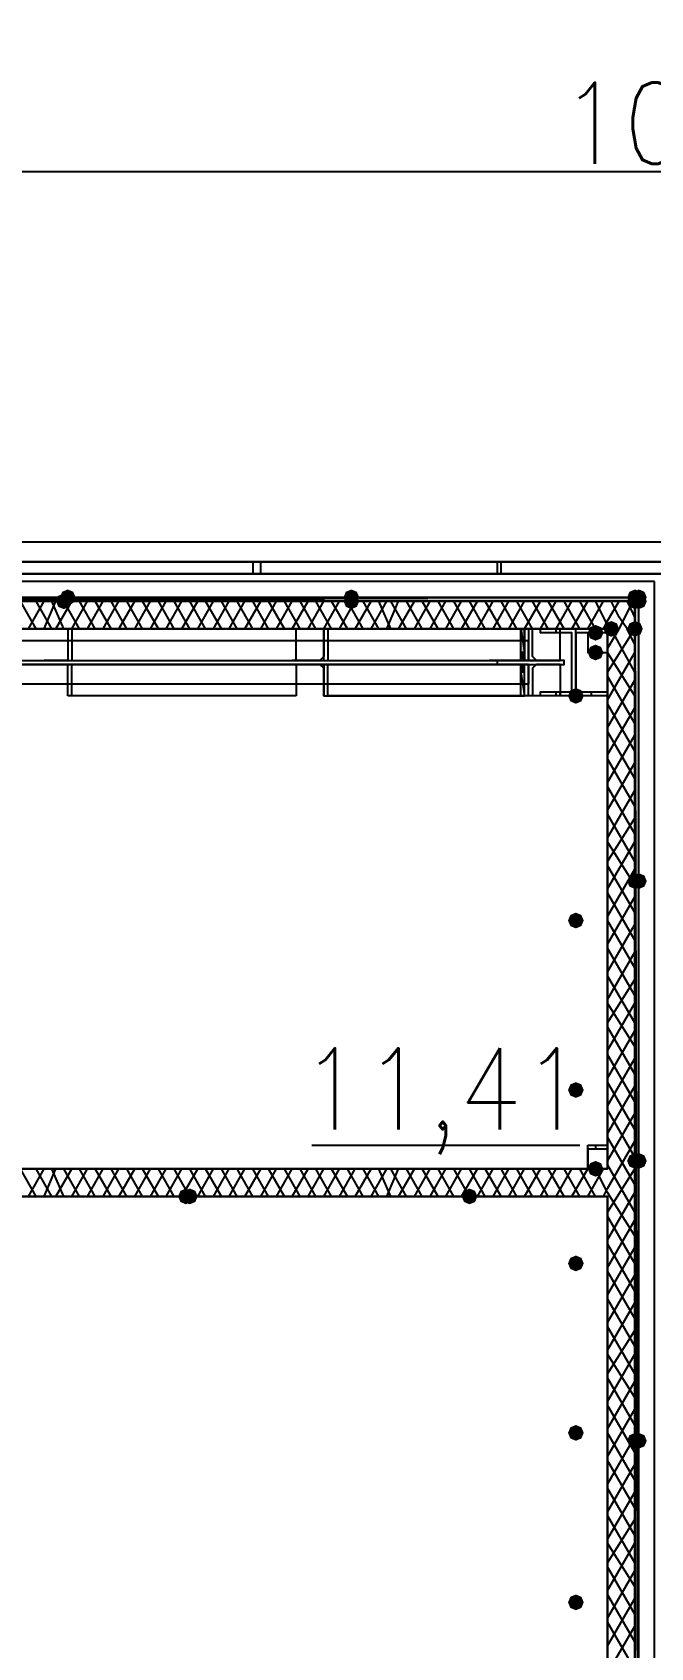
# Model space of a CAD drawing. Header units: millimetres. Extents: x 0 to 420, y 0 to 297.
# Drawn here: x 383.07 to 389.72, y 211.26 to 228.62 of the extents above; entities that cross this region are included whole.
import ezdxf

# ---------------------------------------------------------------- set-up
doc = ezdxf.new("R2010")
doc.units = ezdxf.units.MM
doc.layers.get('0').update_dxf_attribs({"linetype": 'CONTINUOUS'})
doc.styles.get("Standard").update_dxf_attribs({"font": 'STANDARD'})

msp = doc.modelspace()

# ---------------------------------------------------------------- hatches: boundary and pattern name
at = {"true_color": 0x0000fe}
for points in [[(383.54, 222.546333), (383.515129, 222.486537), (383.455333, 222.461667), (383.395538, 222.486537), (383.370667, 222.546333), (383.395537, 222.606129), (383.455333, 222.631), (383.515129, 222.606129)], [(386.588, 222.546333), (386.563129, 222.486537), (386.503333, 222.461667), (386.443537, 222.486537), (386.418667, 222.546333), (386.443537, 222.606129), (386.503333, 222.631), (386.563129, 222.606129)], [(389.636, 222.546333), (389.611129, 222.486537), (389.551333, 222.461667), (389.491537, 222.486537), (389.466667, 222.546333), (389.491537, 222.606129), (389.551333, 222.631), (389.611129, 222.606129)], [(389.678333, 222.546333), (389.653462, 222.486537), (389.593667, 222.461667), (389.533871, 222.486537), (389.509, 222.546333), (389.533871, 222.606129), (389.593667, 222.631), (389.653462, 222.606129)], [(389.678333, 222.546333), (389.653462, 222.486537), (389.593667, 222.461667), (389.533871, 222.486537), (389.509, 222.546333), (389.533871, 222.606129), (389.593667, 222.631), (389.653462, 222.606129)], [(389.678333, 222.546333), (389.653462, 222.486537), (389.593667, 222.461667), (389.533871, 222.486537), (389.509, 222.546333), (389.533871, 222.606129), (389.593667, 222.631), (389.653462, 222.606129)], [(383.497667, 222.504), (383.472796, 222.444204), (383.413, 222.419333), (383.353204, 222.444204), (383.328333, 222.504), (383.353204, 222.563796), (383.413, 222.588667), (383.472796, 222.563796)], [(386.588, 222.504), (386.563129, 222.444204), (386.503333, 222.419333), (386.443537, 222.444204), (386.418667, 222.504), (386.443537, 222.563796), (386.503333, 222.588667), (386.563129, 222.563796)], [(389.636, 222.504), (389.611129, 222.444204), (389.551333, 222.419333), (389.491537, 222.444204), (389.466667, 222.504), (389.491537, 222.563796), (389.551333, 222.588667), (389.611129, 222.563796)], [(389.636, 222.504), (389.611129, 222.444204), (389.551333, 222.419333), (389.491537, 222.444204), (389.466667, 222.504), (389.491537, 222.563796), (389.551333, 222.588667), (389.611129, 222.563796)], [(389.636, 222.504), (389.611129, 222.444204), (389.551333, 222.419333), (389.491537, 222.444204), (389.466667, 222.504), (389.491537, 222.563796), (389.551333, 222.588667), (389.611129, 222.563796)], [(389.678333, 222.504), (389.653462, 222.444204), (389.593667, 222.419333), (389.533871, 222.444204), (389.509, 222.504), (389.533871, 222.563796), (389.593667, 222.588667), (389.653462, 222.563796)], [(389.678333, 222.504), (389.653462, 222.444204), (389.593667, 222.419333), (389.533871, 222.444204), (389.509, 222.504), (389.533871, 222.563796), (389.593667, 222.588667), (389.653462, 222.563796)], [(389.678333, 222.504), (389.653462, 222.444204), (389.593667, 222.419333), (389.533871, 222.444204), (389.509, 222.504), (389.533871, 222.563796), (389.593667, 222.588667), (389.653462, 222.563796)], [(389.636, 219.498333), (389.611129, 219.438537), (389.551333, 219.413667), (389.491537, 219.438537), (389.466667, 219.498333), (389.491537, 219.558129), (389.551333, 219.583), (389.611129, 219.558129)], [(389.678333, 219.498333), (389.653462, 219.438537), (389.593667, 219.413667), (389.533871, 219.438537), (389.509, 219.498333), (389.533871, 219.558129), (389.593667, 219.583), (389.653462, 219.558129)], [(389.636, 216.492667), (389.611129, 216.432871), (389.551333, 216.408), (389.491537, 216.432871), (389.466667, 216.492667), (389.491537, 216.552462), (389.551333, 216.577333), (389.611129, 216.552463)], [(389.678333, 216.492667), (389.653462, 216.432871), (389.593667, 216.408), (389.533871, 216.432871), (389.509, 216.492667), (389.533871, 216.552462), (389.593667, 216.577333), (389.653462, 216.552463)], [(384.81, 216.111667), (384.785129, 216.051871), (384.725333, 216.027), (384.665538, 216.051871), (384.640667, 216.111667), (384.665537, 216.171462), (384.725333, 216.196333), (384.785129, 216.171463)], [(384.852333, 216.111667), (384.827462, 216.051871), (384.767667, 216.027), (384.707871, 216.051871), (384.683, 216.111667), (384.707871, 216.171462), (384.767667, 216.196333), (384.827462, 216.171463)], [(387.858, 216.111667), (387.833129, 216.051871), (387.773333, 216.027), (387.713538, 216.051871), (387.688667, 216.111667), (387.713537, 216.171462), (387.773333, 216.196333), (387.833129, 216.171463)], [(389.636, 213.487), (389.611129, 213.427204), (389.551333, 213.402333), (389.491537, 213.427204), (389.466667, 213.487), (389.491537, 213.546796), (389.551333, 213.571667), (389.611129, 213.546796)], [(389.678333, 213.487), (389.653462, 213.427204), (389.593667, 213.402333), (389.533871, 213.427204), (389.509, 213.487), (389.533871, 213.546796), (389.593667, 213.571667), (389.653462, 213.546796)]]:
    msp.add_hatch(color=0, dxfattribs=at).paths.add_polyline_path(points, flags=0)
at = {"true_color": 0x000007}
h = msp.add_hatch(color=0, dxfattribs=at)
h.paths.add_polyline_path([(389.551333, 222.546333), (377.317, 222.546333), (389.551333, 222.504)], flags=0)
h.paths.add_polyline_path([(377.317, 222.546333), (389.551333, 222.504), (377.317, 222.504)], flags=0)
h = msp.add_hatch(color=0, dxfattribs=at)
h.paths.add_polyline_path([(389.593667, 222.504), (389.551333, 222.504), (389.593667, 222.546333)], flags=0)
h.paths.add_polyline_path([(389.551333, 222.504), (389.593667, 222.546333), (389.551333, 222.546333)], flags=0)
h = msp.add_hatch(color=0, dxfattribs=at)
h.paths.add_polyline_path([(389.593667, 222.504), (389.551333, 222.504), (389.593667, 204.47)], flags=0)
h.paths.add_polyline_path([(389.551333, 222.504), (389.593667, 204.47), (389.551333, 204.47)], flags=0)
for points in [[(389.382, 222.207667), (389.357129, 222.147871), (389.297333, 222.123), (389.237538, 222.147871), (389.212667, 222.207667), (389.237537, 222.267462), (389.297333, 222.292333), (389.357129, 222.267463)], [(389.636, 222.207667), (389.611129, 222.147871), (389.551333, 222.123), (389.491537, 222.147871), (389.466667, 222.207667), (389.491537, 222.267462), (389.551333, 222.292333), (389.611129, 222.267463)], [(389.212667, 222.165333), (389.187796, 222.105537), (389.128, 222.080667), (389.068204, 222.105537), (389.043333, 222.165333), (389.068204, 222.225129), (389.128, 222.25), (389.187796, 222.225129)], [(389.212667, 221.953667), (389.187796, 221.893871), (389.128, 221.869), (389.068204, 221.893871), (389.043333, 221.953667), (389.068204, 222.013462), (389.128, 222.038333), (389.187796, 222.013463)], [(389.001, 221.488), (388.976129, 221.428204), (388.916333, 221.403333), (388.856537, 221.428204), (388.831667, 221.488), (388.856537, 221.547796), (388.916333, 221.572667), (388.976129, 221.547796)], [(389.001, 219.075), (388.976129, 219.015204), (388.916333, 218.990333), (388.856537, 219.015204), (388.831667, 219.075), (388.856537, 219.134796), (388.916333, 219.159667), (388.976129, 219.134796)], [(389.001, 217.254667), (388.976129, 217.194871), (388.916333, 217.17), (388.856537, 217.194871), (388.831667, 217.254667), (388.856537, 217.314462), (388.916333, 217.339333), (388.976129, 217.314463)], [(389.212667, 216.408), (389.187796, 216.348204), (389.128, 216.323333), (389.068204, 216.348204), (389.043333, 216.408), (389.068204, 216.467796), (389.128, 216.492667), (389.187796, 216.467796)], [(389.001, 215.392), (388.976129, 215.332204), (388.916333, 215.307333), (388.856537, 215.332204), (388.831667, 215.392), (388.856537, 215.451796), (388.916333, 215.476667), (388.976129, 215.451796)], [(389.001, 213.571667), (388.976129, 213.511871), (388.916333, 213.487), (388.856537, 213.511871), (388.831667, 213.571667), (388.856537, 213.631462), (388.916333, 213.656333), (388.976129, 213.631463)], [(389.001, 211.751333), (388.976129, 211.691537), (388.916333, 211.666667), (388.856537, 211.691537), (388.831667, 211.751333), (388.856537, 211.811129), (388.916333, 211.836), (388.976129, 211.811129)]]:
    msp.add_hatch(color=0, dxfattribs=at).paths.add_polyline_path(points, flags=0)
at = {"true_color": 0x000062}
for points in [[(388.366, 222.207667), (388.323667, 222.207667)], [(388.027333, 221.869), (388.069667, 221.869)], [(388.027333, 221.826667), (388.069667, 221.826667)], [(388.323667, 221.869), (388.366, 221.869)]]:
    msp.add_hatch(color=0, dxfattribs=at).paths.add_polyline_path(points, flags=0)
h = msp.add_hatch(color=0, dxfattribs=at)
h.paths.add_polyline_path([(388.366, 222.207667), (388.323667, 222.207667), (388.366, 221.953667)], flags=0)
h.paths.add_polyline_path([(388.323667, 222.207667), (388.366, 221.953667), (388.323667, 221.953667)], flags=0)
h = msp.add_hatch(color=0, dxfattribs=at)
h.paths.add_polyline_path([(388.366, 221.953667), (388.323667, 221.953667), (388.366, 221.911333)], flags=0)
h.paths.add_polyline_path([(388.323667, 221.953667), (388.366, 221.911333), (388.323667, 221.911333)], flags=0)
h.paths.add_polyline_path([(388.366, 221.911333), (388.323667, 221.911333)], flags=0)
h.paths.add_polyline_path([(388.323667, 221.911333), (388.366, 221.911333)], flags=0)
h.paths.add_polyline_path([(388.366, 221.911333), (388.323667, 221.911333)], flags=0)
h.paths.add_polyline_path([(388.366, 221.911333), (388.323667, 221.911333)], flags=0)
h.paths.add_polyline_path([(388.323667, 221.911333), (388.366, 221.911333)], flags=0)
h.paths.add_polyline_path([(388.366, 221.911333), (388.323667, 221.911333)], flags=0)
h = msp.add_hatch(color=0, dxfattribs=at)
h.paths.add_polyline_path([(388.366, 221.869), (388.027333, 221.869)], flags=0)
h.paths.add_polyline_path([(388.027333, 221.869), (388.366, 221.869)], flags=0)
h.paths.add_polyline_path([(388.366, 221.869), (388.027333, 221.869)], flags=0)
h.paths.add_polyline_path([(388.366, 221.869), (388.027333, 221.869), (387.985, 221.869)], flags=0)
h = msp.add_hatch(color=0, dxfattribs=at)
h.paths.add_polyline_path([(387.985, 221.869), (388.366, 221.869)], flags=0)
h.paths.add_polyline_path([(388.366, 221.869), (387.985, 221.869)], flags=0)
h.paths.add_polyline_path([(388.366, 221.869), (387.985, 221.869)], flags=0)
h.paths.add_polyline_path([(387.985, 221.869), (388.366, 221.869)], flags=0)
h.paths.add_polyline_path([(388.366, 221.869), (387.985, 221.869)], flags=0)
h.paths.add_polyline_path([(388.366, 221.869), (387.985, 221.869)], flags=0)
h.paths.add_polyline_path([(387.985, 221.869), (388.366, 221.869)], flags=0)
h.paths.add_polyline_path([(388.366, 221.869), (387.985, 221.869)], flags=0)
h = msp.add_hatch(color=0, dxfattribs=at)
h.paths.add_polyline_path([(388.366, 221.826667), (387.985, 221.826667)], flags=0)
h.paths.add_polyline_path([(387.985, 221.826667), (388.366, 221.826667)], flags=0)
h.paths.add_polyline_path([(388.366, 221.826667), (387.985, 221.826667)], flags=0)
h.paths.add_polyline_path([(388.366, 221.826667), (387.985, 221.826667)], flags=0)
h.paths.add_polyline_path([(387.985, 221.826667), (388.366, 221.826667)], flags=0)
h.paths.add_polyline_path([(388.366, 221.826667), (387.985, 221.826667)], flags=0)
h.paths.add_polyline_path([(388.366, 221.826667), (387.985, 221.826667)], flags=0)
h.paths.add_polyline_path([(387.985, 221.826667), (388.366, 221.826667)], flags=0)
h.paths.add_polyline_path([(388.366, 221.826667), (387.985, 221.826667)], flags=0)
h.paths.add_polyline_path([(388.366, 221.826667), (387.985, 221.826667), (388.027333, 221.826667)], flags=0)
h = msp.add_hatch(color=0, dxfattribs=at)
h.paths.add_polyline_path([(388.027333, 221.869), (388.069667, 221.869)], flags=0)
h.paths.add_polyline_path([(388.069667, 221.869), (388.027333, 221.869)], flags=0)
h = msp.add_hatch(color=0, dxfattribs=at)
h.paths.add_polyline_path([(388.027333, 221.826667), (388.366, 221.826667)], flags=0)
h.paths.add_polyline_path([(388.366, 221.826667), (388.027333, 221.826667)], flags=0)
h = msp.add_hatch(color=0, dxfattribs=at)
h.paths.add_polyline_path([(388.027333, 221.826667), (388.069667, 221.826667)], flags=0)
h.paths.add_polyline_path([(388.069667, 221.826667), (388.027333, 221.826667)], flags=0)
h = msp.add_hatch(color=0, dxfattribs=at)
h.paths.add_polyline_path([(388.366, 221.911333), (388.323667, 221.911333), (388.366, 221.869)], flags=0)
h.paths.add_polyline_path([(388.323667, 221.911333), (388.366, 221.869), (388.323667, 221.869)], flags=0)
h.paths.add_polyline_path([(388.366, 221.869), (388.323667, 221.869), (388.069667, 221.869)], flags=0)
h = msp.add_hatch(color=0, dxfattribs=at)
h.paths.add_polyline_path([(388.366, 221.826667), (388.069667, 221.826667)], flags=0)
h.paths.add_polyline_path([(388.069667, 221.826667), (388.366, 221.826667), (388.323667, 221.826667)], flags=0)
h = msp.add_hatch(color=0, dxfattribs=at)
h.paths.add_polyline_path([(388.366, 221.826667), (388.323667, 221.826667), (388.366, 221.784333)], flags=0)
h.paths.add_polyline_path([(388.323667, 221.826667), (388.366, 221.784333), (388.323667, 221.784333)], flags=0)
h.paths.add_polyline_path([(388.366, 221.784333), (388.323667, 221.784333)], flags=0)
h.paths.add_polyline_path([(388.323667, 221.784333), (388.366, 221.784333)], flags=0)
h.paths.add_polyline_path([(388.366, 221.784333), (388.323667, 221.784333)], flags=0)
h.paths.add_polyline_path([(388.366, 221.784333), (388.323667, 221.784333)], flags=0)
h.paths.add_polyline_path([(388.323667, 221.784333), (388.366, 221.784333)], flags=0)
h.paths.add_polyline_path([(388.366, 221.784333), (388.323667, 221.784333)], flags=0)
h = msp.add_hatch(color=0, dxfattribs=at)
h.paths.add_polyline_path([(388.366, 221.784333), (388.323667, 221.784333), (388.366, 221.742)], flags=0)
h.paths.add_polyline_path([(388.323667, 221.784333), (388.366, 221.742), (388.323667, 221.742)], flags=0)
at = {"true_color": 0x000007}
h = msp.add_hatch(color=0, dxfattribs=at)
h.paths.add_polyline_path([(372.745, 216.111667), (389.255, 216.111667)], flags=0)
h.paths.add_polyline_path([(389.255, 216.111667), (372.745, 216.111667)], flags=0)

# ---------------------------------------------------------------- linework, layer by layer
at = {"color": 0, "true_color": 0x000007}
for points in [[(403.775333, 222.927333), (377.655667, 222.927333), (377.655667, 231.351667), (403.775333, 231.351667)], [(403.775333, 227.118333), (377.655667, 227.118333), (381.677333, 222.927333)], [(386.376333, 222.927333), (386.461, 222.927333), (386.588, 222.927333)], [(389.255, 222.504), (376.724333, 222.504)], [(377.317, 222.546333), (389.551333, 222.546333), (377.317, 222.504), (389.551333, 222.504)], [(389.551333, 222.504), (377.317, 222.504), (377.317, 222.546333), (389.593667, 222.546333), (389.593667, 222.504)], [(389.551333, 222.504), (377.317, 222.504), (377.317, 222.546333), (389.593667, 222.546333), (389.593667, 222.504)], [(383.116667, 222.207667), (382.947333, 222.504)], [(383.032, 222.207667), (383.201333, 222.504)], [(383.286, 222.207667), (383.116667, 222.504)], [(383.201333, 222.207667), (383.328333, 222.504)], [(383.413, 222.207667), (383.286, 222.504)], [(383.328333, 222.207667), (383.497667, 222.504)], [(383.582333, 222.207667), (383.413, 222.504)], [(383.497667, 222.207667), (383.667, 222.504)], [(383.751667, 222.207667), (383.582333, 222.504)], [(383.667, 222.207667), (383.836333, 222.504)], [(383.921, 222.207667), (383.751667, 222.504)], [(383.836333, 222.207667), (384.005667, 222.504)], [(384.090333, 222.207667), (383.921, 222.504)], [(384.005667, 222.207667), (384.175, 222.504)], [(384.259667, 222.207667), (384.090333, 222.504)], [(384.175, 222.207667), (384.344333, 222.504)], [(384.429, 222.207667), (384.259667, 222.504)], [(384.344333, 222.207667), (384.513667, 222.504)], [(384.598333, 222.207667), (384.429, 222.504)], [(384.513667, 222.207667), (384.683, 222.504)], [(384.767667, 222.207667), (384.598333, 222.504)], [(384.683, 222.207667), (384.852333, 222.504)], [(384.937, 222.207667), (384.767667, 222.504)], [(384.852333, 222.207667), (385.021667, 222.504)], [(385.106333, 222.207667), (384.937, 222.504)], [(385.021667, 222.207667), (385.191, 222.504)], [(385.275667, 222.207667), (385.106333, 222.504)], [(385.191, 222.207667), (385.360333, 222.504)], [(385.445, 222.207667), (385.275667, 222.504)], [(385.360333, 222.207667), (385.529667, 222.504)], [(385.614333, 222.207667), (385.445, 222.504)], [(385.529667, 222.207667), (385.699, 222.504)], [(385.783667, 222.207667), (385.614333, 222.504)], [(385.699, 222.207667), (385.868333, 222.504)], [(385.953, 222.207667), (385.783667, 222.504)], [(385.868333, 222.207667), (386.037667, 222.504)], [(386.122333, 222.207667), (385.953, 222.504)], [(386.037667, 222.207667), (386.207, 222.504)], [(386.291667, 222.207667), (386.122333, 222.504)], [(386.207, 222.207667), (386.376333, 222.504)], [(386.461, 222.207667), (386.291667, 222.504)], [(386.376333, 222.207667), (386.545667, 222.504)], [(386.630333, 222.207667), (386.461, 222.504)], [(386.545667, 222.207667), (386.715, 222.504)], [(386.799667, 222.207667), (386.630333, 222.504)], [(386.715, 222.207667), (386.884333, 222.504)], [(386.926667, 222.207667), (386.799667, 222.504)], [(386.884333, 222.207667), (387.011333, 222.504)], [(387.096, 222.207667), (386.926667, 222.504)], [(387.011333, 222.207667), (387.180667, 222.504)], [(387.265333, 222.207667), (387.096, 222.504)], [(387.180667, 222.207667), (387.35, 222.504)], [(387.434667, 222.207667), (387.265333, 222.504)], [(387.35, 222.207667), (387.519333, 222.504)], [(387.604, 222.207667), (387.434667, 222.504)], [(387.519333, 222.207667), (387.688667, 222.504)], [(387.773333, 222.207667), (387.604, 222.504)], [(387.688667, 222.207667), (387.858, 222.504)], [(387.942667, 222.207667), (387.773333, 222.504)], [(387.858, 222.207667), (388.027333, 222.504)], [(388.112, 222.207667), (387.942667, 222.504)], [(388.027333, 222.207667), (388.196667, 222.504)], [(388.281333, 222.207667), (388.112, 222.504)], [(388.196667, 222.207667), (388.366, 222.504)], [(388.450667, 222.207667), (388.281333, 222.504)], [(388.366, 222.207667), (388.535333, 222.504)], [(388.62, 222.207667), (388.450667, 222.504)], [(388.535333, 222.207667), (388.704667, 222.504)], [(388.789333, 222.207667), (388.62, 222.504)], [(388.704667, 222.207667), (388.874, 222.504)], [(388.958667, 222.207667), (388.789333, 222.504)], [(388.874, 222.207667), (389.043333, 222.504)], [(389.128, 222.207667), (388.958667, 222.504)], [(389.043333, 222.207667), (389.212667, 222.504)], [(389.255, 222.25), (389.128, 222.504)], [(389.255, 222.292333), (389.382, 222.504)], [(389.551333, 222.504), (389.255, 222.504)], [(389.382, 222.334667), (389.297333, 222.504)], [(389.382, 222.207667), (389.509, 222.461667)], [(389.509, 222.419333), (389.466667, 222.504)], [(389.509, 222.461667), (389.551333, 222.504)], [(389.551333, 222.504), (389.551333, 222.546333)], [(389.593667, 222.504), (389.551333, 222.504)], [(389.551333, 222.504), (389.551333, 204.47), (389.551333, 222.504), (389.593667, 204.47)], [(389.551333, 222.504), (389.551333, 204.47), (389.593667, 204.47)], [(389.551333, 222.504), (389.551333, 204.47), (389.593667, 204.47)], [(389.551333, 167.216667), (389.551333, 222.504)], [(389.593667, 204.47), (389.593667, 222.504)], [(389.593667, 204.47), (389.593667, 222.504)], [(389.212667, 222.207667), (389.255, 222.292333)], [(389.466667, 222.207667), (389.382, 222.334667)], [(389.551333, 222.334667), (389.509, 222.419333)], [(376.724333, 222.207667), (389.255, 222.207667)], [(383.455333, 222.207667), (383.455333, 221.911333), (383.455333, 221.869), (383.201333, 221.869)], [(383.497667, 222.207667), (383.455333, 222.207667)], [(386.207, 221.869), (386.207, 222.207667), (386.207, 221.911333)], [(386.207, 222.207667), (388.366, 222.207667)], [(388.408333, 222.207667), (386.249333, 222.207667), (386.249333, 221.869), (388.408333, 221.869), (388.747, 221.869), (388.704667, 221.869), (388.493, 221.869), (388.450667, 221.911333), (388.450667, 222.207667), (388.408333, 222.207667), (388.408333, 221.869)], [(388.366, 221.869), (388.747, 221.869), (388.747, 222.207667), (388.366, 222.207667)], [(388.535333, 222.165333), (388.535333, 222.207667)], [(388.535333, 222.165333), (388.535333, 222.207667)], [(388.704667, 222.165333), (388.704667, 222.207667)], [(388.747, 222.165333), (388.747, 222.207667)], [(388.916333, 221.488), (388.916333, 222.207667)], [(388.916333, 221.488), (388.916333, 222.207667)], [(389.085667, 222.165333), (389.085667, 222.207667)], [(389.085667, 222.165333), (389.085667, 222.207667)], [(389.297333, 222.207667), (389.255, 222.25)], [(389.255, 222.165333), (389.255, 222.207667)], [(389.255, 222.165333), (389.255, 222.207667)], [(389.255, 221.996), (389.382, 222.207667)], [(389.255, 221.742), (389.551333, 222.207667)], [(389.255, 222.207667), (389.255, 216.408)], [(389.551333, 221.742), (389.297333, 222.207667)], [(389.551333, 222.038333), (389.466667, 222.207667)], [(388.408333, 222.080667), (388.408333, 221.869), (388.408333, 221.911333), (388.408333, 222.080667), (377.782667, 222.080667), (377.782667, 221.869), (388.408333, 221.869)], [(389.255, 221.445667), (389.551333, 221.953667)], [(389.551333, 221.488), (389.255, 221.953667)], [(388.408333, 221.826667), (388.408333, 221.784333), (388.408333, 221.615), (377.782667, 221.615), (377.782667, 221.784333), (377.782667, 221.826667), (377.782667, 221.784333), (377.782667, 221.615)], [(383.201333, 221.869), (383.497667, 221.869)], [(383.201333, 221.826667), (383.497667, 221.826667)], [(383.455333, 221.488), (383.455333, 221.784333), (383.455333, 221.826667), (383.201333, 221.826667)], [(386.207, 221.911333), (386.164667, 221.869), (385.868333, 221.869), (386.207, 221.869)], [(385.868333, 221.869), (386.164667, 221.869)], [(386.207, 221.784333), (386.164667, 221.826667), (385.868333, 221.826667), (386.207, 221.826667)], [(385.868333, 221.826667), (386.164667, 221.826667)], [(386.207, 221.869), (388.366, 221.869)], [(386.207, 221.826667), (388.366, 221.826667)], [(386.207, 221.826667), (386.207, 221.488), (386.207, 221.784333)], [(388.408333, 221.488), (386.249333, 221.488), (386.249333, 221.826667), (388.408333, 221.826667), (388.747, 221.826667), (388.704667, 221.826667), (388.493, 221.826667), (388.450667, 221.784333), (388.450667, 221.488), (388.408333, 221.488), (388.408333, 221.826667)], [(388.027333, 221.869), (388.323667, 221.869)], [(388.027333, 221.826667), (388.323667, 221.826667)], [(388.366, 221.826667), (388.747, 221.826667), (388.747, 221.488), (388.366, 221.488)], [(389.551333, 221.191667), (389.255, 221.699667)], [(389.255, 221.149333), (389.551333, 221.657333)], [(383.497667, 221.488), (383.455333, 221.488)], [(386.207, 221.488), (388.366, 221.488)], [(388.535333, 221.488), (388.535333, 221.530333)], [(388.535333, 221.488), (388.535333, 221.530333)], [(388.704667, 221.488), (388.704667, 221.530333)], [(388.747, 221.488), (388.747, 221.530333)], [(389.085667, 221.488), (389.085667, 221.530333)], [(389.085667, 221.488), (389.085667, 221.530333)], [(389.255, 221.488), (389.255, 221.530333)], [(389.255, 221.488), (389.255, 221.530333)], [(389.551333, 220.895333), (389.255, 221.403333)], [(389.255, 220.853), (389.551333, 221.361)], [(389.551333, 220.599), (389.255, 221.107)], [(389.255, 220.556667), (389.551333, 221.064667)], [(389.551333, 220.302667), (389.255, 220.810667)], [(389.255, 220.260333), (389.551333, 220.768333)], [(389.551333, 220.006333), (389.255, 220.514333)], [(389.255, 219.964), (389.551333, 220.472)], [(389.551333, 219.71), (389.255, 220.218)], [(389.255, 219.71), (389.551333, 220.175667)], [(389.255, 219.413667), (389.551333, 219.921667)], [(389.551333, 219.456), (389.255, 219.921667)], [(389.551333, 219.159667), (389.255, 219.667667)], [(389.255, 219.117333), (389.551333, 219.625333)], [(389.551333, 218.863333), (389.255, 219.371333)], [(389.255, 218.821), (389.551333, 219.329)], [(389.551333, 218.567), (389.255, 219.075)], [(389.255, 218.524667), (389.551333, 219.032667)], [(389.551333, 218.270667), (389.255, 218.778667)], [(389.255, 218.228333), (389.551333, 218.736333)], [(389.551333, 217.974333), (389.255, 218.482333)], [(389.255, 217.974333), (389.551333, 218.44)], [(389.255, 217.678), (389.551333, 218.186)], [(389.551333, 217.720333), (389.255, 218.186)], [(389.551333, 217.424), (389.255, 217.932)], [(389.255, 217.381667), (389.551333, 217.889667)], [(389.551333, 217.127667), (389.255, 217.635667)], [(389.255, 217.085333), (389.551333, 217.593333)], [(389.551333, 216.831333), (389.255, 217.339333)], [(389.255, 216.789), (389.551333, 217.297)], [(389.551333, 216.535), (389.255, 217.043)], [(389.255, 216.492667), (389.551333, 217.000667)], [(389.551333, 216.238667), (389.255, 216.746667)], [(386.08, 216.662), (388.958667, 216.662)], [(389.128, 216.662), (389.128, 216.619667)], [(389.255, 216.196333), (389.551333, 216.704333)], [(389.255, 216.408), (372.745, 216.408)], [(383.116667, 216.111667), (382.947333, 216.408)], [(383.032, 216.111667), (383.201333, 216.408)], [(383.286, 216.111667), (383.116667, 216.408)], [(383.201333, 216.111667), (383.328333, 216.408)], [(383.413, 216.111667), (383.286, 216.408)], [(383.328333, 216.111667), (383.497667, 216.408)], [(383.582333, 216.111667), (383.413, 216.408)], [(383.497667, 216.111667), (383.667, 216.408)], [(383.751667, 216.111667), (383.582333, 216.408)], [(383.667, 216.111667), (383.836333, 216.408)], [(383.921, 216.111667), (383.751667, 216.408)], [(383.836333, 216.111667), (384.005667, 216.408)], [(384.090333, 216.111667), (383.921, 216.408)], [(384.005667, 216.111667), (384.175, 216.408)], [(384.259667, 216.111667), (384.090333, 216.408)], [(384.175, 216.111667), (384.344333, 216.408)], [(384.429, 216.111667), (384.259667, 216.408)], [(384.344333, 216.111667), (384.513667, 216.408)], [(384.598333, 216.111667), (384.429, 216.408)], [(384.513667, 216.111667), (384.683, 216.408)], [(384.767667, 216.111667), (384.598333, 216.408)], [(384.683, 216.111667), (384.852333, 216.408)], [(384.937, 216.111667), (384.767667, 216.408)], [(384.852333, 216.111667), (385.021667, 216.408)], [(385.106333, 216.111667), (384.937, 216.408)], [(385.021667, 216.111667), (385.191, 216.408)], [(385.275667, 216.111667), (385.106333, 216.408)], [(385.191, 216.111667), (385.360333, 216.408)], [(385.445, 216.111667), (385.275667, 216.408)], [(385.360333, 216.111667), (385.529667, 216.408)], [(385.614333, 216.111667), (385.445, 216.408)], [(385.529667, 216.111667), (385.699, 216.408)], [(385.783667, 216.111667), (385.614333, 216.408)], [(385.699, 216.111667), (385.868333, 216.408)], [(385.953, 216.111667), (385.783667, 216.408)], [(385.868333, 216.111667), (386.037667, 216.408)], [(386.122333, 216.111667), (385.953, 216.408)], [(386.037667, 216.111667), (386.207, 216.408)], [(386.291667, 216.111667), (386.122333, 216.408)], [(386.207, 216.111667), (386.376333, 216.408)], [(386.461, 216.111667), (386.291667, 216.408)], [(386.376333, 216.111667), (386.545667, 216.408)], [(386.630333, 216.111667), (386.461, 216.408)], [(386.545667, 216.111667), (386.715, 216.408)], [(386.799667, 216.111667), (386.630333, 216.408)], [(386.715, 216.111667), (386.884333, 216.408)], [(386.926667, 216.111667), (386.799667, 216.408)], [(386.884333, 216.111667), (387.011333, 216.408)], [(387.096, 216.111667), (386.926667, 216.408)], [(387.011333, 216.111667), (387.180667, 216.408)], [(387.265333, 216.111667), (387.096, 216.408)], [(387.180667, 216.111667), (387.35, 216.408)], [(387.434667, 216.111667), (387.265333, 216.408)], [(387.35, 216.111667), (387.519333, 216.408)], [(387.604, 216.111667), (387.434667, 216.408)], [(387.519333, 216.111667), (387.688667, 216.408)], [(387.773333, 216.111667), (387.604, 216.408)], [(387.688667, 216.111667), (387.858, 216.408)], [(387.942667, 216.111667), (387.773333, 216.408)], [(387.858, 216.111667), (388.027333, 216.408)], [(388.112, 216.111667), (387.942667, 216.408)], [(388.027333, 216.111667), (388.196667, 216.408)], [(388.281333, 216.111667), (388.112, 216.408)], [(388.196667, 216.111667), (388.366, 216.408)], [(388.450667, 216.111667), (388.281333, 216.408)], [(388.366, 216.111667), (388.535333, 216.408)], [(388.62, 216.111667), (388.450667, 216.408)], [(388.535333, 216.111667), (388.704667, 216.408)], [(388.789333, 216.111667), (388.62, 216.408)], [(388.704667, 216.111667), (388.874, 216.408)], [(388.958667, 216.111667), (388.789333, 216.408)], [(388.874, 216.111667), (389.043333, 216.408)], [(389.128, 216.111667), (388.958667, 216.408)], [(389.043333, 216.111667), (389.212667, 216.408)], [(389.255, 216.154), (389.128, 216.408)], [(389.551333, 215.942333), (389.255, 216.450333)], [(389.255, 215.942333), (389.551333, 216.408)], [(389.212667, 216.111667), (389.255, 216.196333)], [(389.255, 216.111667), (372.745, 216.111667), (389.255, 216.111667), (372.745, 216.111667)], [(372.745, 216.111667), (389.255, 216.111667)], [(389.255, 215.646), (389.551333, 216.154)], [(389.551333, 215.688333), (389.255, 216.154)], [(389.255, 216.111667), (389.255, 187.706)], [(389.551333, 215.392), (389.255, 215.9)], [(389.255, 215.349667), (389.551333, 215.857667)], [(389.551333, 215.095667), (389.255, 215.603667)], [(389.255, 215.053333), (389.551333, 215.561333)], [(389.551333, 214.799333), (389.255, 215.307333)], [(389.255, 214.757), (389.551333, 215.265)], [(389.551333, 214.503), (389.255, 215.011)], [(389.255, 214.460667), (389.551333, 214.968667)], [(389.551333, 214.206667), (389.255, 214.714667)], [(389.255, 214.206667), (389.551333, 214.672333)], [(389.255, 213.910333), (389.551333, 214.418333)], [(389.551333, 213.952667), (389.255, 214.418333)], [(389.551333, 213.656333), (389.255, 214.164333)], [(389.255, 213.614), (389.551333, 214.122)], [(389.551333, 213.36), (389.255, 213.868)], [(389.255, 213.317667), (389.551333, 213.825667)], [(389.551333, 213.063667), (389.255, 213.571667)], [(389.255, 213.021333), (389.551333, 213.529333)], [(389.551333, 212.767333), (389.255, 213.275333)], [(389.255, 212.725), (389.551333, 213.233)], [(389.551333, 212.471), (389.255, 212.979)], [(389.255, 212.428667), (389.551333, 212.936667)], [(389.551333, 212.174667), (389.255, 212.682667)], [(389.255, 212.174667), (389.551333, 212.640333)], [(389.255, 211.878333), (389.551333, 212.386333)], [(389.551333, 211.920667), (389.255, 212.386333)], [(389.551333, 211.624333), (389.255, 212.132333)], [(389.255, 211.582), (389.551333, 212.09)], [(389.551333, 211.328), (389.255, 211.836)], [(389.255, 211.285667), (389.551333, 211.793667)], [(389.551333, 211.031667), (389.255, 211.539667)], [(389.255, 210.989333), (389.551333, 211.497333)]]:
    msp.add_lwpolyline(points, dxfattribs=at)
for points in [[(377.655667, 223.054333), (377.655667, 222.927333), (403.775333, 222.927333), (403.775333, 223.139), (377.655667, 223.139)], [(377.655667, 222.927333), (403.775333, 222.927333), (403.775333, 222.800333), (377.655667, 222.800333), (377.655667, 222.927333), (403.775333, 222.927333), (403.775333, 222.800333), (377.655667, 222.800333), (377.655667, 222.927333), (403.775333, 222.927333), (403.775333, 222.800333), (377.655667, 222.800333), (377.655667, 222.927333), (403.775333, 222.927333), (403.775333, 222.800333), (377.655667, 222.800333), (377.655667, 222.927333), (377.655667, 222.800333), (403.775333, 222.800333), (403.775333, 222.927333)], [(385.445, 222.927333), (385.445, 222.800333), (385.529667, 222.800333), (385.529667, 222.927333)], [(388.069667, 222.927333), (388.069667, 222.800333), (388.112, 222.800333), (388.112, 222.927333)], [(103.970667, 105.029), (389.763, 105.029), (389.763, 222.715667), (103.970667, 222.715667)], [(389.551333, 222.546333), (377.317, 222.546333), (389.551333, 222.504)], [(377.317, 222.546333), (389.551333, 222.504), (377.317, 222.504)], [(389.593667, 222.504), (389.551333, 222.504), (389.593667, 222.546333)], [(389.551333, 222.504), (389.593667, 222.546333), (389.551333, 222.546333)], [(389.593667, 222.504), (389.551333, 222.504), (389.593667, 204.47)], [(389.551333, 222.504), (389.593667, 204.47), (389.551333, 204.47)], [(360.045, 222.207667), (360.045, 187.706), (389.255, 187.706), (389.255, 216.111667), (372.448667, 216.111667), (372.448667, 222.207667)], [(385.910667, 222.207667), (383.497667, 222.207667), (383.497667, 221.869), (385.910667, 221.869)], [(389.255, 221.488), (388.535333, 221.488), (388.535333, 221.530333), (388.874, 221.530333), (388.874, 222.165333), (388.535333, 222.165333), (388.535333, 222.207667), (389.255, 222.207667), (389.255, 222.165333), (388.916333, 222.165333), (388.916333, 221.530333), (389.255, 221.530333)], [(389.255, 221.488), (388.535333, 221.488), (388.535333, 221.530333), (388.874, 221.530333), (388.874, 222.165333), (388.535333, 222.165333), (388.535333, 222.207667), (389.255, 222.207667), (389.255, 222.165333), (388.916333, 222.165333), (388.916333, 221.530333), (389.255, 221.530333)], [(389.255, 222.165333), (389.043333, 222.165333), (389.043333, 221.953667), (389.255, 221.953667), (389.255, 222.165333), (389.043333, 222.165333), (389.043333, 221.953667), (389.255, 221.953667)], [(377.782667, 221.826667), (388.408333, 221.826667)], [(385.910667, 221.488), (383.497667, 221.488), (383.497667, 221.826667), (385.910667, 221.826667)], [(388.069667, 221.826667), (388.789333, 221.826667), (388.789333, 221.869), (388.069667, 221.869)], [(389.043333, 216.662), (389.255, 216.662), (389.255, 216.408), (389.043333, 216.408)], [(389.043333, 216.619667), (389.043333, 216.408), (389.255, 216.408), (389.255, 216.619667)], [(372.745, 216.111667), (389.255, 216.111667)], [(389.255, 216.111667), (372.745, 216.111667)], [(389.255, 216.111667), (372.745, 216.111667)], [(389.255, 216.111667), (372.745, 216.111667)]]:
    msp.add_lwpolyline(points, close=True, dxfattribs=at)
at = {"color": 0, "true_color": 0x000008}
msp.add_lwpolyline([(372.745, 216.408), (389.255, 216.408), (389.255, 222.207667), (372.745, 222.207667)], close=True, dxfattribs=at)
at = {"color": 0, "true_color": 0x000062}
for points in [[(388.366, 222.207667), (388.366, 221.869), (387.985, 221.869)], [(387.985, 221.869), (388.027333, 221.869), (388.069667, 221.869), (388.323667, 221.869), (388.323667, 221.911333), (388.323667, 221.953667), (388.323667, 222.207667), (388.366, 222.207667)], [(388.366, 221.488), (388.366, 221.826667), (387.985, 221.826667)], [(388.366, 221.488), (388.323667, 221.488), (388.323667, 221.742), (388.323667, 221.784333), (388.323667, 221.826667), (388.069667, 221.826667), (388.027333, 221.826667), (387.985, 221.826667)]]:
    msp.add_lwpolyline(points, dxfattribs=at)
for points in [[(388.366, 222.207667), (388.323667, 222.207667)], [(388.366, 222.207667), (388.323667, 222.207667), (388.366, 221.953667)], [(388.323667, 222.207667), (388.366, 221.953667), (388.323667, 221.953667)], [(388.366, 221.953667), (388.323667, 221.953667), (388.366, 221.911333)], [(388.323667, 221.953667), (388.366, 221.911333), (388.323667, 221.911333)], [(388.366, 221.869), (388.027333, 221.869), (387.985, 221.869)], [(387.985, 221.869), (388.366, 221.869)], [(388.366, 221.869), (387.985, 221.869)], [(388.366, 221.869), (387.985, 221.869)], [(387.985, 221.869), (388.366, 221.869)], [(388.366, 221.869), (387.985, 221.869)], [(388.366, 221.869), (387.985, 221.869)], [(387.985, 221.869), (388.366, 221.869)], [(388.366, 221.869), (387.985, 221.869)], [(388.366, 221.826667), (387.985, 221.826667)], [(387.985, 221.826667), (388.366, 221.826667)], [(388.366, 221.826667), (387.985, 221.826667)], [(388.366, 221.826667), (387.985, 221.826667)], [(387.985, 221.826667), (388.366, 221.826667)], [(388.366, 221.826667), (387.985, 221.826667)], [(388.366, 221.826667), (387.985, 221.826667)], [(387.985, 221.826667), (388.366, 221.826667)], [(388.366, 221.826667), (387.985, 221.826667)], [(388.366, 221.826667), (387.985, 221.826667), (388.027333, 221.826667)], [(388.027333, 221.869), (388.069667, 221.869)], [(388.027333, 221.869), (388.069667, 221.869)], [(388.069667, 221.869), (388.027333, 221.869)], [(388.366, 221.869), (388.027333, 221.869)], [(388.027333, 221.869), (388.366, 221.869)], [(388.366, 221.869), (388.027333, 221.869)], [(388.027333, 221.826667), (388.366, 221.826667)], [(388.366, 221.826667), (388.027333, 221.826667)], [(388.027333, 221.826667), (388.069667, 221.826667)], [(388.027333, 221.826667), (388.069667, 221.826667)], [(388.069667, 221.826667), (388.027333, 221.826667)], [(388.366, 221.869), (388.323667, 221.869), (388.069667, 221.869)], [(388.366, 221.826667), (388.069667, 221.826667)], [(388.069667, 221.826667), (388.366, 221.826667), (388.323667, 221.826667)], [(388.366, 221.911333), (388.323667, 221.911333)], [(388.323667, 221.911333), (388.366, 221.911333)], [(388.366, 221.911333), (388.323667, 221.911333)], [(388.366, 221.911333), (388.323667, 221.911333)], [(388.323667, 221.911333), (388.366, 221.911333)], [(388.366, 221.911333), (388.323667, 221.911333)], [(388.366, 221.911333), (388.323667, 221.911333), (388.366, 221.869)], [(388.323667, 221.911333), (388.366, 221.869), (388.323667, 221.869)], [(388.323667, 221.869), (388.366, 221.869)], [(388.366, 221.826667), (388.323667, 221.826667), (388.366, 221.784333)], [(388.323667, 221.826667), (388.366, 221.784333), (388.323667, 221.784333)], [(388.366, 221.784333), (388.323667, 221.784333)], [(388.323667, 221.784333), (388.366, 221.784333)], [(388.366, 221.784333), (388.323667, 221.784333)], [(388.366, 221.784333), (388.323667, 221.784333)], [(388.323667, 221.784333), (388.366, 221.784333)], [(388.366, 221.784333), (388.323667, 221.784333)], [(388.366, 221.784333), (388.323667, 221.784333), (388.366, 221.742)], [(388.323667, 221.784333), (388.366, 221.742), (388.323667, 221.742)], [(388.366, 221.742), (388.323667, 221.742), (388.366, 221.488)], [(388.323667, 221.742), (388.366, 221.488), (388.323667, 221.488)], [(388.366, 221.488), (388.323667, 221.488)], [(388.323667, 221.488), (388.366, 221.488)]]:
    msp.add_lwpolyline(points, close=True, dxfattribs=at)

# ---------------------------------------------------------------- texts
at = {"color": 0, "true_color": 0x000007, "char_height": 0.872032, "attachment_point": 1}
for s, insert, width in [('10,00 %', (388.746986, 228.075033), 4.28749084), ('11,41', (385.953014, 217.703366), 2.27697253)]:
    msp.add_mtext(s, dxfattribs=dict(at, insert=insert, width=width))

doc.saveas('drawing.dxf')
